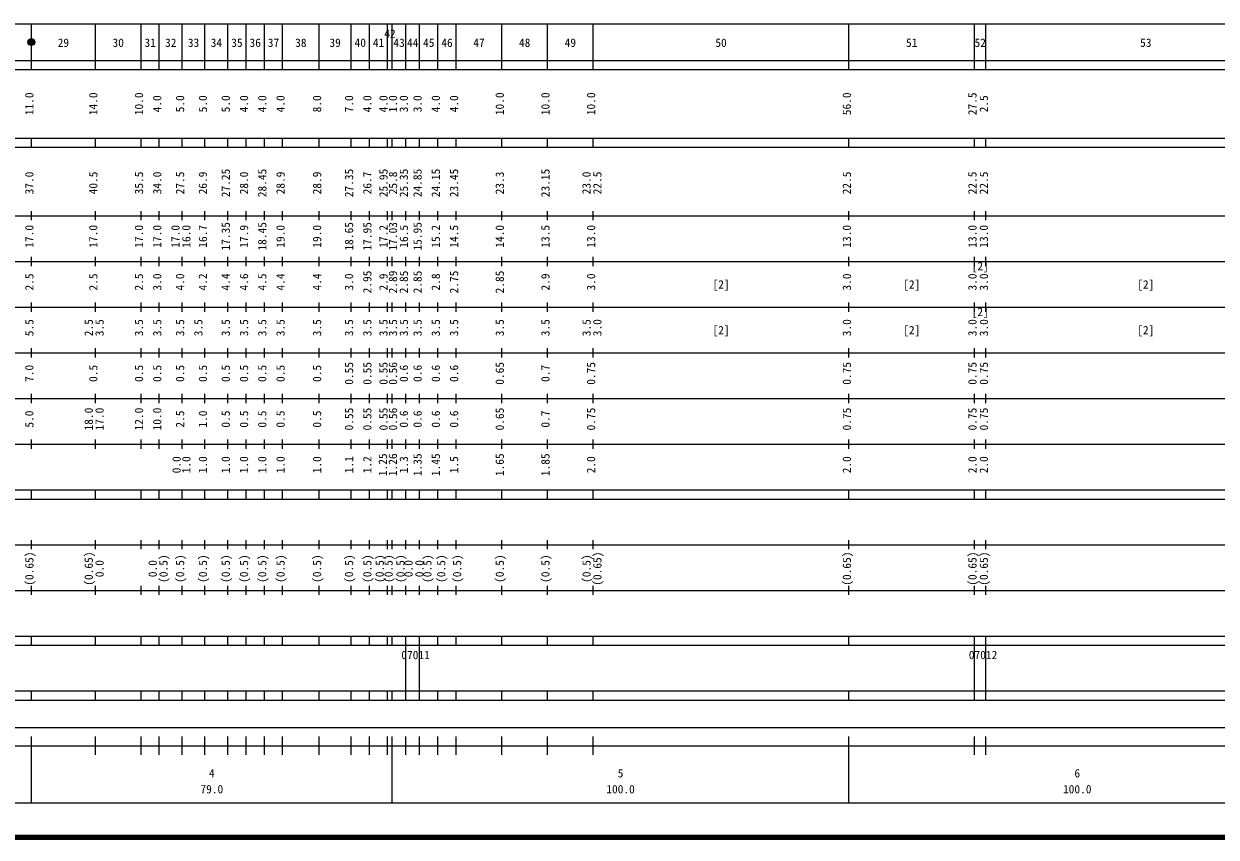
# Model space of a CAD drawing. Units: millimetres on the paper, enlarged 1000 times. Extents: x 40000 to 680000, y 20000 to 380000.
# Drawn here: x 287342 to 548409, y 20000 to 198000 of the extents above; entities that cross this region are included whole.
import ezdxf
from ezdxf.enums import TextEntityAlignment as Align

# ---------------------------------------------------------------- set-up
doc = ezdxf.new("R2010")
doc.units = ezdxf.units.MM
doc.header["$LTSCALE"] = 1000
doc.header["$PDMODE"] = 32
doc.header["$PDSIZE"] = 500
doc.layers.add('M-TTL', color=2, linetype='Continuous', lineweight=140)
doc.layers.add('M-TTL-BAND', color=7, linetype='Continuous', lineweight=13)
doc.styles.add('ＭＳ ゴシック', font='')
doc.styles.get('ＭＳ ゴシック').set_extended_font_data('MS Gothic')

msp = doc.modelspace()

# ---------------------------------------------------------------- linework, layer by layer
at = {"layer": 'M-TTL'}
msp.add_line((40000, 20000), (680000, 20000), dxfattribs=at)
at = {"layer": 'M-TTL-BAND'}
for p, q in [((68000, 198000), (579000, 198000)), ((289000, 188000), (289000, 198000)), ((303000, 188000), (303000, 198000)), ((313000, 188000), (313000, 198000)), ((317000, 188000), (317000, 198000)), ((322000, 188000), (322000, 198000)), ((327000, 188000), (327000, 198000)), ((332000, 188000), (332000, 198000)), ((336000, 188000), (336000, 198000)), ((340000, 188000), (340000, 198000)), ((344000, 188000), (344000, 198000)), ((352000, 188000), (352000, 198000)), ((359000, 188000), (359000, 198000)), ((363000, 188000), (363000, 198000)), ((367000, 188000), (367000, 198000)), ((368000, 188000), (368000, 198000)), ((371000, 188000), (371000, 198000)), ((374000, 188000), (374000, 198000)), ((378000, 188000), (378000, 198000)), ((382000, 188000), (382000, 198000)), ((392000, 188000), (392000, 198000)), ((402000, 188000), (402000, 198000)), ((412000, 188000), (412000, 198000)), ((468000, 188000), (468000, 198000)), ((495500, 188000), (495500, 198000)), ((498000, 188000), (498000, 198000)), ((40000, 190000), (579000, 190000)), ((40000, 188000), (579000, 188000)), ((40000, 173000), (579000, 173000)), ((289000, 171000), (289000, 173000)), ((303000, 171000), (303000, 173000)), ((313000, 171000), (313000, 173000)), ((317000, 171000), (317000, 173000)), ((322000, 171000), (322000, 173000)), ((327000, 171000), (327000, 173000)), ((332000, 171000), (332000, 173000)), ((336000, 171000), (336000, 173000)), ((340000, 171000), (340000, 173000)), ((344000, 171000), (344000, 173000)), ((352000, 171000), (352000, 173000)), ((359000, 171000), (359000, 173000)), ((363000, 171000), (363000, 173000)), ((367000, 171000), (367000, 173000)), ((368000, 171000), (368000, 173000)), ((371000, 171000), (371000, 173000)), ((374000, 171000), (374000, 173000)), ((378000, 171000), (378000, 173000)), ((382000, 171000), (382000, 173000)), ((392000, 171000), (392000, 173000)), ((402000, 171000), (402000, 173000)), ((412000, 171000), (412000, 173000)), ((468000, 171000), (468000, 173000)), ((495500, 171000), (495500, 173000)), ((498000, 171000), (498000, 173000)), ((40000, 171000), (579000, 171000)), ((289000, 155000), (289000, 157000)), ((303000, 155000), (303000, 157000)), ((313000, 155000), (313000, 157000)), ((317000, 155000), (317000, 157000)), ((322000, 155000), (322000, 157000)), ((327000, 155000), (327000, 157000)), ((332000, 155000), (332000, 157000)), ((336000, 155000), (336000, 157000)), ((340000, 155000), (340000, 157000)), ((344000, 155000), (344000, 157000)), ((352000, 155000), (352000, 157000)), ((359000, 155000), (359000, 157000)), ((363000, 155000), (363000, 157000)), ((367000, 155000), (367000, 157000)), ((368000, 155000), (368000, 157000)), ((371000, 155000), (371000, 157000)), ((374000, 155000), (374000, 157000)), ((378000, 155000), (378000, 157000)), ((382000, 155000), (382000, 157000)), ((392000, 155000), (392000, 157000)), ((402000, 155000), (402000, 157000)), ((412000, 155000), (412000, 157000)), ((468000, 155000), (468000, 157000)), ((495500, 155000), (495500, 157000)), ((498000, 155000), (498000, 157000)), ((40000, 156000), (579000, 156000)), ((289000, 145000), (289000, 147000)), ((303000, 145000), (303000, 147000)), ((313000, 145000), (313000, 147000)), ((317000, 145000), (317000, 147000)), ((322000, 145000), (322000, 147000)), ((327000, 145000), (327000, 147000)), ((332000, 145000), (332000, 147000)), ((336000, 145000), (336000, 147000)), ((340000, 145000), (340000, 147000)), ((344000, 145000), (344000, 147000)), ((352000, 145000), (352000, 147000)), ((359000, 145000), (359000, 147000)), ((363000, 145000), (363000, 147000)), ((367000, 145000), (367000, 147000)), ((368000, 145000), (368000, 147000)), ((371000, 145000), (371000, 147000)), ((374000, 145000), (374000, 147000)), ((378000, 145000), (378000, 147000)), ((382000, 145000), (382000, 147000)), ((392000, 145000), (392000, 147000)), ((402000, 145000), (402000, 147000)), ((412000, 145000), (412000, 147000)), ((468000, 145000), (468000, 147000)), ((495500, 145000), (495500, 147000)), ((498000, 145000), (498000, 147000)), ((46000, 146000), (579000, 146000)), ((52000, 136000), (579000, 136000)), ((289000, 135000), (289000, 137000)), ((303000, 135000), (303000, 137000)), ((313000, 135000), (313000, 137000)), ((317000, 135000), (317000, 137000)), ((322000, 135000), (322000, 137000)), ((327000, 135000), (327000, 137000)), ((332000, 135000), (332000, 137000)), ((336000, 135000), (336000, 137000)), ((340000, 135000), (340000, 137000)), ((344000, 135000), (344000, 137000)), ((352000, 135000), (352000, 137000)), ((359000, 135000), (359000, 137000)), ((363000, 135000), (363000, 137000)), ((367000, 135000), (367000, 137000)), ((368000, 135000), (368000, 137000)), ((371000, 135000), (371000, 137000)), ((374000, 135000), (374000, 137000)), ((378000, 135000), (378000, 137000)), ((382000, 135000), (382000, 137000)), ((392000, 135000), (392000, 137000)), ((402000, 135000), (402000, 137000)), ((412000, 135000), (412000, 137000)), ((468000, 135000), (468000, 137000)), ((495500, 135000), (495500, 137000)), ((498000, 135000), (498000, 137000)), ((46000, 126000), (579000, 126000)), ((289000, 125000), (289000, 127000)), ((303000, 125000), (303000, 127000)), ((313000, 125000), (313000, 127000)), ((317000, 125000), (317000, 127000)), ((322000, 125000), (322000, 127000)), ((327000, 125000), (327000, 127000)), ((332000, 125000), (332000, 127000)), ((336000, 125000), (336000, 127000)), ((340000, 125000), (340000, 127000)), ((344000, 125000), (344000, 127000)), ((352000, 125000), (352000, 127000)), ((359000, 125000), (359000, 127000)), ((363000, 125000), (363000, 127000)), ((367000, 125000), (367000, 127000)), ((368000, 125000), (368000, 127000)), ((371000, 125000), (371000, 127000)), ((374000, 125000), (374000, 127000)), ((378000, 125000), (378000, 127000)), ((382000, 125000), (382000, 127000)), ((392000, 125000), (392000, 127000)), ((402000, 125000), (402000, 127000)), ((412000, 125000), (412000, 127000)), ((468000, 125000), (468000, 127000)), ((495500, 125000), (495500, 127000)), ((498000, 125000), (498000, 127000)), ((52000, 116000), (579000, 116000)), ((289000, 115000), (289000, 117000)), ((303000, 115000), (303000, 117000)), ((313000, 115000), (313000, 117000)), ((317000, 115000), (317000, 117000)), ((322000, 115000), (322000, 117000)), ((327000, 115000), (327000, 117000)), ((332000, 115000), (332000, 117000)), ((336000, 115000), (336000, 117000)), ((340000, 115000), (340000, 117000)), ((344000, 115000), (344000, 117000)), ((352000, 115000), (352000, 117000)), ((359000, 115000), (359000, 117000)), ((363000, 115000), (363000, 117000)), ((367000, 115000), (367000, 117000)), ((368000, 115000), (368000, 117000)), ((371000, 115000), (371000, 117000)), ((374000, 115000), (374000, 117000)), ((378000, 115000), (378000, 117000)), ((382000, 115000), (382000, 117000)), ((392000, 115000), (392000, 117000)), ((402000, 115000), (402000, 117000)), ((412000, 115000), (412000, 117000)), ((468000, 115000), (468000, 117000)), ((495500, 115000), (495500, 117000)), ((498000, 115000), (498000, 117000)), ((46000, 106000), (579000, 106000)), ((289000, 105000), (289000, 107000)), ((303000, 105000), (303000, 107000)), ((313000, 105000), (313000, 107000)), ((317000, 105000), (317000, 107000)), ((322000, 105000), (322000, 107000)), ((327000, 105000), (327000, 107000)), ((332000, 105000), (332000, 107000)), ((336000, 105000), (336000, 107000)), ((340000, 105000), (340000, 107000)), ((344000, 105000), (344000, 107000)), ((352000, 105000), (352000, 107000)), ((359000, 105000), (359000, 107000)), ((363000, 105000), (363000, 107000)), ((367000, 105000), (367000, 107000)), ((368000, 105000), (368000, 107000)), ((371000, 105000), (371000, 107000)), ((374000, 105000), (374000, 107000)), ((378000, 105000), (378000, 107000)), ((382000, 105000), (382000, 107000)), ((392000, 105000), (392000, 107000)), ((402000, 105000), (402000, 107000)), ((412000, 105000), (412000, 107000)), ((468000, 105000), (468000, 107000)), ((495500, 105000), (495500, 107000)), ((498000, 105000), (498000, 107000)), ((40000, 96000), (579000, 96000)), ((40000, 94000), (579000, 94000)), ((289000, 94000), (289000, 96000)), ((303000, 94000), (303000, 96000)), ((313000, 94000), (313000, 96000)), ((317000, 94000), (317000, 96000)), ((322000, 94000), (322000, 96000)), ((327000, 94000), (327000, 96000)), ((332000, 94000), (332000, 96000)), ((336000, 94000), (336000, 96000)), ((340000, 94000), (340000, 96000)), ((344000, 94000), (344000, 96000)), ((352000, 94000), (352000, 96000)), ((359000, 94000), (359000, 96000)), ((363000, 94000), (363000, 96000)), ((367000, 94000), (367000, 96000)), ((368000, 94000), (368000, 96000)), ((371000, 94000), (371000, 96000)), ((374000, 94000), (374000, 96000)), ((378000, 94000), (378000, 96000)), ((382000, 94000), (382000, 96000)), ((392000, 94000), (392000, 96000)), ((402000, 94000), (402000, 96000)), ((412000, 94000), (412000, 96000)), ((468000, 94000), (468000, 96000)), ((495500, 94000), (495500, 96000)), ((498000, 94000), (498000, 96000)), ((49000, 84000), (579000, 84000)), ((289000, 83000), (289000, 85000)), ((303000, 83000), (303000, 85000)), ((313000, 83000), (313000, 85000)), ((317000, 83000), (317000, 85000)), ((322000, 83000), (322000, 85000)), ((327000, 83000), (327000, 85000)), ((332000, 83000), (332000, 85000)), ((336000, 83000), (336000, 85000)), ((340000, 83000), (340000, 85000)), ((344000, 83000), (344000, 85000)), ((352000, 83000), (352000, 85000)), ((359000, 83000), (359000, 85000)), ((363000, 83000), (363000, 85000)), ((367000, 83000), (367000, 85000)), ((368000, 83000), (368000, 85000)), ((371000, 83000), (371000, 85000)), ((374000, 83000), (374000, 85000)), ((378000, 83000), (378000, 85000)), ((382000, 83000), (382000, 85000)), ((392000, 83000), (392000, 85000)), ((402000, 83000), (402000, 85000)), ((412000, 83000), (412000, 85000)), ((468000, 83000), (468000, 85000)), ((495500, 83000), (495500, 85000)), ((498000, 83000), (498000, 85000)), ((40000, 74000), (579000, 74000)), ((289000, 73000), (289000, 75000)), ((303000, 73000), (303000, 75000)), ((313000, 73000), (313000, 75000)), ((317000, 73000), (317000, 75000)), ((322000, 73000), (322000, 75000)), ((327000, 73000), (327000, 75000)), ((332000, 73000), (332000, 75000)), ((336000, 73000), (336000, 75000)), ((340000, 73000), (340000, 75000)), ((344000, 73000), (344000, 75000)), ((352000, 73000), (352000, 75000)), ((359000, 73000), (359000, 75000)), ((363000, 73000), (363000, 75000)), ((367000, 73000), (367000, 75000)), ((368000, 73000), (368000, 75000)), ((371000, 73000), (371000, 75000)), ((374000, 73000), (374000, 75000)), ((378000, 73000), (378000, 75000)), ((382000, 73000), (382000, 75000)), ((392000, 73000), (392000, 75000)), ((402000, 73000), (402000, 75000)), ((412000, 73000), (412000, 75000)), ((468000, 73000), (468000, 75000)), ((495500, 73000), (495500, 75000)), ((498000, 73000), (498000, 75000)), ((40000, 64000), (579000, 64000)), ((289000, 62000), (289000, 64000)), ((303000, 62000), (303000, 64000)), ((313000, 62000), (313000, 64000)), ((317000, 62000), (317000, 64000)), ((322000, 62000), (322000, 64000)), ((327000, 62000), (327000, 64000)), ((332000, 62000), (332000, 64000)), ((336000, 62000), (336000, 64000)), ((340000, 62000), (340000, 64000)), ((344000, 62000), (344000, 64000)), ((352000, 62000), (352000, 64000)), ((359000, 62000), (359000, 64000)), ((363000, 62000), (363000, 64000)), ((367000, 62000), (367000, 64000)), ((368000, 62000), (368000, 64000)), ((371000, 62000), (371000, 64000)), ((374000, 62000), (374000, 64000)), ((378000, 62000), (378000, 64000)), ((382000, 62000), (382000, 64000)), ((392000, 62000), (392000, 64000)), ((402000, 62000), (402000, 64000)), ((412000, 62000), (412000, 64000)), ((468000, 62000), (468000, 64000)), ((495500, 62000), (495500, 64000)), ((498000, 62000), (498000, 64000)), ((40000, 62000), (579000, 62000)), ((371000, 52000), (371000, 62000)), ((374000, 52000), (374000, 62000)), ((495500, 52000), (495500, 62000)), ((498000, 52000), (498000, 62000)), ((40000, 52000), (579000, 52000)), ((40000, 50000), (579000, 50000)), ((289000, 50000), (289000, 52000)), ((303000, 50000), (303000, 52000)), ((313000, 50000), (313000, 52000)), ((317000, 50000), (317000, 52000)), ((322000, 50000), (322000, 52000)), ((327000, 50000), (327000, 52000)), ((332000, 50000), (332000, 52000)), ((336000, 50000), (336000, 52000)), ((340000, 50000), (340000, 52000)), ((344000, 50000), (344000, 52000)), ((352000, 50000), (352000, 52000)), ((359000, 50000), (359000, 52000)), ((363000, 50000), (363000, 52000)), ((367000, 50000), (367000, 52000)), ((368000, 50000), (368000, 52000)), ((371000, 50000), (371000, 52000)), ((374000, 50000), (374000, 52000)), ((378000, 50000), (378000, 52000)), ((382000, 50000), (382000, 52000)), ((392000, 50000), (392000, 52000)), ((402000, 50000), (402000, 52000)), ((412000, 50000), (412000, 52000)), ((468000, 50000), (468000, 52000)), ((495500, 50000), (495500, 52000)), ((498000, 50000), (498000, 52000)), ((71000, 44000), (565000, 44000)), ((289000, 27500), (289000, 42000)), ((303000, 38000), (303000, 42000)), ((313000, 38000), (313000, 42000)), ((317000, 38000), (317000, 42000)), ((322000, 38000), (322000, 42000)), ((327000, 38000), (327000, 42000)), ((332000, 38000), (332000, 42000)), ((336000, 38000), (336000, 42000)), ((340000, 38000), (340000, 42000)), ((344000, 38000), (344000, 42000)), ((352000, 38000), (352000, 42000)), ((359000, 38000), (359000, 42000)), ((363000, 38000), (363000, 42000)), ((367000, 38000), (367000, 42000)), ((368000, 27500), (368000, 42000)), ((371000, 38000), (371000, 42000)), ((374000, 38000), (374000, 42000)), ((378000, 38000), (378000, 42000)), ((382000, 38000), (382000, 42000)), ((392000, 38000), (392000, 42000)), ((402000, 38000), (402000, 42000)), ((412000, 38000), (412000, 42000)), ((468000, 27500), (468000, 42000)), ((495500, 38000), (495500, 42000)), ((498000, 38000), (498000, 42000)), ((40000, 40000), (579000, 40000)), ((68000, 27500), (579000, 27500))]:
    msp.add_line(p, q, dxfattribs=at)
for radius in [750, 600, 450, 300, 150, 20]:
    msp.add_circle((289000, 194000), radius, dxfattribs=at)
msp.add_point((289000, 194000), dxfattribs=at)

# ---------------------------------------------------------------- texts
at = {"layer": 'M-TTL-BAND', "style": 'ＭＳ ゴシック'}
for s, p in [('42', (367500, 194405)), ('29', (296000, 192405)), ('30', (308000, 192405)), ('31', (315000, 192405)), ('32', (319500, 192405)), ('33', (324500, 192405)), ('34', (329500, 192405)), ('35', (334000, 192405)), ('36', (338000, 192405)), ('37', (342000, 192405)), ('38', (348000, 192405)), ('39', (355500, 192405)), ('40', (361000, 192405)), ('41', (365000, 192405)), ('43', (369500, 192405)), ('44', (372500, 192405)), ('45', (376000, 192405)), ('46', (380000, 192405)), ('47', (387000, 192405)), ('48', (397000, 192405)), ('49', (407000, 192405)), ('50', (440000, 192405)), ('51', (481750, 192405)), ('52', (496750, 192405)), ('53', (533000, 192405)), ('[2]', (496750, 143500)), ('[2]', (440000, 139500)), ('[2]', (481750, 139500)), ('[2]', (533000, 139500)), ('[2]', (496750, 133500)), ('[2]', (440000, 129500)), ('[2]', (481750, 129500)), ('[2]', (533000, 129500)), ('4', (328500, 32523)), ('5', (418000, 32523)), ('6', (518000, 32523)), ('79.0', (328500, 29033)), ('100.0', (418000, 29033)), ('100.0', (518000, 29033))]:
    msp.add_text(s, height=1833, dxfattribs=at).set_placement(p, align=Align.BOTTOM_CENTER)
for s, p in [('11.0', (290000, 180500)), ('14.0', (304000, 180500)), ('10.0', (314000, 180500)), ('10.0', (393000, 180500)), ('10.0', (403000, 180500)), ('10.0', (413000, 180500)), ('56.0', (469000, 180500)), ('27.5', (496500, 180500)), ('4.0', (318000, 180500)), ('5.0', (323000, 180500)), ('5.0', (328000, 180500)), ('5.0', (333000, 180500)), ('4.0', (337000, 180500)), ('4.0', (341000, 180500)), ('4.0', (345000, 180500)), ('8.0', (353000, 180500)), ('7.0', (360000, 180500)), ('4.0', (364000, 180500)), ('4.0', (367544, 180500)), ('1.0', (369618, 180500)), ('3.0', (372000, 180500)), ('3.0', (375000, 180500)), ('4.0', (379000, 180500)), ('4.0', (383000, 180500)), ('2.5', (499000, 180500)), ('37.0', (290000, 163174)), ('40.5', (304000, 163174)), ('35.5', (314000, 163174)), ('34.0', (318000, 163174)), ('27.5', (323000, 163174)), ('26.9', (328000, 163174)), ('27.25', (333000, 163174)), ('28.0', (337000, 163174)), ('28.45', (341000, 163174)), ('28.9', (345000, 163174)), ('28.9', (353000, 163174)), ('27.35', (360000, 163174)), ('26.7', (364000, 163174)), ('25.95', (367544, 163174)), ('25.8', (369618, 163174)), ('25.35', (372000, 163174)), ('24.85', (375000, 163174)), ('24.15', (379000, 163174)), ('23.45', (383000, 163174)), ('23.3', (393000, 163174)), ('23.15', (403000, 163174)), ('23.0', (412000, 163174)), ('22.5', (414370, 163174)), ('22.5', (469000, 163174)), ('22.5', (496500, 163174)), ('22.5', (499000, 163174)), ('17.35', (333000, 151500)), ('18.45', (341000, 151500)), ('18.65', (360000, 151500)), ('17.95', (364000, 151500)), ('17.03', (369618, 151500)), ('15.95', (375000, 151500)), ('17.0', (290000, 151500)), ('17.0', (304000, 151500)), ('17.0', (314000, 151500)), ('17.0', (318000, 151500)), ('17.0', (322000, 151500)), ('16.0', (324370, 151500)), ('16.7', (328000, 151500)), ('17.9', (337000, 151500)), ('19.0', (345000, 151500)), ('19.0', (353000, 151500)), ('17.2', (367544, 151500)), ('16.5', (372000, 151500)), ('15.2', (379000, 151500)), ('14.5', (383000, 151500)), ('14.0', (393000, 151500)), ('13.5', (403000, 151500)), ('13.0', (413000, 151500)), ('13.0', (469000, 151500)), ('13.0', (496500, 151500)), ('13.0', (499000, 151500)), ('2.95', (364000, 141500)), ('2.89', (369618, 141500)), ('2.85', (372000, 141500)), ('2.85', (375000, 141500)), ('2.75', (383000, 141500)), ('2.85', (393000, 141500)), ('2.5', (290000, 141500)), ('2.5', (304000, 141500)), ('2.5', (314000, 141500)), ('3.0', (318000, 141500)), ('4.0', (323000, 141500)), ('4.2', (328000, 141500)), ('4.4', (333000, 141500)), ('4.6', (337000, 141500)), ('4.5', (341000, 141500)), ('4.4', (345000, 141500)), ('4.4', (353000, 141500)), ('3.0', (360000, 141500)), ('2.9', (367544, 141500)), ('2.8', (379000, 141500)), ('2.9', (403000, 141500)), ('3.0', (413000, 141500)), ('3.0', (469000, 141500)), ('3.0', (496500, 141500)), ('3.0', (499000, 141500)), ('5.5', (290000, 131500)), ('2.5', (303000, 131500)), ('3.5', (305370, 131500)), ('3.5', (314000, 131500)), ('3.5', (318000, 131500)), ('3.5', (323000, 131500)), ('3.5', (327000, 131500)), ('3.5', (333000, 131500)), ('3.5', (337000, 131500)), ('3.5', (341000, 131500)), ('3.5', (345000, 131500)), ('3.5', (353000, 131500)), ('3.5', (360000, 131500)), ('3.5', (364000, 131500)), ('3.5', (367544, 131500)), ('3.5', (369618, 131500)), ('3.5', (372000, 131500)), ('3.5', (375000, 131500)), ('3.5', (379000, 131500)), ('3.5', (383000, 131500)), ('3.5', (393000, 131500)), ('3.5', (403000, 131500)), ('3.5', (412000, 131500)), ('3.0', (414370, 131500)), ('3.0', (469000, 131500)), ('3.0', (496500, 131500)), ('3.0', (499000, 131500)), ('7.0', (290000, 121500)), ('0.5', (304000, 121500)), ('0.5', (314000, 121500)), ('0.5', (318000, 121500)), ('0.5', (323000, 121500)), ('0.5', (328000, 121500)), ('0.5', (333000, 121500)), ('0.5', (337000, 121500)), ('0.5', (341000, 121500)), ('0.5', (345000, 121500)), ('0.5', (353000, 121500)), ('0.55', (360000, 121500)), ('0.55', (364000, 121500)), ('0.55', (367544, 121500)), ('0.56', (369618, 121500)), ('0.6', (372000, 121500)), ('0.6', (375000, 121500)), ('0.6', (379000, 121500)), ('0.6', (383000, 121500)), ('0.65', (393000, 121500)), ('0.7', (403000, 121500)), ('0.75', (413000, 121500)), ('0.75', (469000, 121500)), ('0.75', (496500, 121500)), ('0.75', (499000, 121500)), ('5.0', (290000, 111500)), ('18.0', (303000, 111500)), ('17.0', (305370, 111500)), ('12.0', (314000, 111500)), ('10.0', (318000, 111500)), ('2.5', (323000, 111500)), ('1.0', (328000, 111500)), ('0.5', (333000, 111500)), ('0.5', (337000, 111500)), ('0.5', (341000, 111500)), ('0.5', (345000, 111500)), ('0.5', (353000, 111500)), ('0.55', (360000, 111500)), ('0.55', (364000, 111500)), ('0.55', (367544, 111500)), ('0.56', (369618, 111500)), ('0.6', (372000, 111500)), ('0.6', (375000, 111500)), ('0.6', (379000, 111500)), ('0.6', (383000, 111500)), ('0.65', (393000, 111500)), ('0.7', (403000, 111500)), ('0.75', (413000, 111500)), ('0.75', (469000, 111500)), ('0.75', (496500, 111500)), ('0.75', (499000, 111500)), ('0.0', (322240, 101500)), ('1.0', (324370, 101500)), ('1.0', (328000, 101500)), ('1.0', (333000, 101500)), ('1.0', (337000, 101500)), ('1.0', (341000, 101500)), ('1.0', (345000, 101500)), ('1.0', (353000, 101500)), ('1.1', (360000, 101500)), ('1.2', (364000, 101500)), ('1.25', (367402, 101500)), ('1.26', (369592, 101500)), ('1.3', (372000, 101500)), ('1.35', (375000, 101500)), ('1.45', (379000, 101500)), ('1.5', (383000, 101500)), ('1.65', (393000, 101500)), ('1.85', (403000, 101500)), ('2.0', (413000, 101500)), ('2.0', (469000, 101500)), ('2.0', (496500, 101500)), ('2.0', (499000, 101500)), ('(0.65)', (290000, 78764)), ('(0.65)', (303000, 78764)), ('(0.5)', (319370, 78764)), ('(0.5)', (323000, 78764)), ('(0.5)', (328000, 78764)), ('(0.5)', (333000, 78764)), ('(0.5)', (337000, 78764)), ('(0.5)', (341000, 78764)), ('(0.5)', (345000, 78764)), ('(0.5)', (353000, 78764)), ('(0.5)', (360000, 78764)), ('(0.5)', (364000, 78764)), ('(0.5)', (366719, 78764)), ('(0.5)', (368641, 78764)), ('(0.5)', (371263, 78764)), ('(0.5)', (377150, 78764)), ('(0.5)', (380175, 78764)), ('(0.5)', (383662, 78764)), ('(0.5)', (393000, 78764)), ('(0.5)', (403000, 78764)), ('(0.5)', (412000, 78764)), ('(0.65)', (414370, 78764)), ('(0.65)', (469000, 78764)), ('(0.65)', (496500, 78764)), ('(0.65)', (499000, 78764)), ('0.0', (305370, 78764)), ('0.0', (317000, 78764)), ('0.0', (373023, 78764)), ('0.0', (375410, 78764))]:
    msp.add_text(s, height=1833, rotation=90, dxfattribs=at).set_placement(p, align=Align.BOTTOM_CENTER)
for s, p in [('07011', (370000, 58405)), ('07012', (494250, 58405))]:
    msp.add_text(s, height=1833, dxfattribs=at).set_placement(p, align=Align.BOTTOM_LEFT)

doc.saveas('drawing.dxf')
